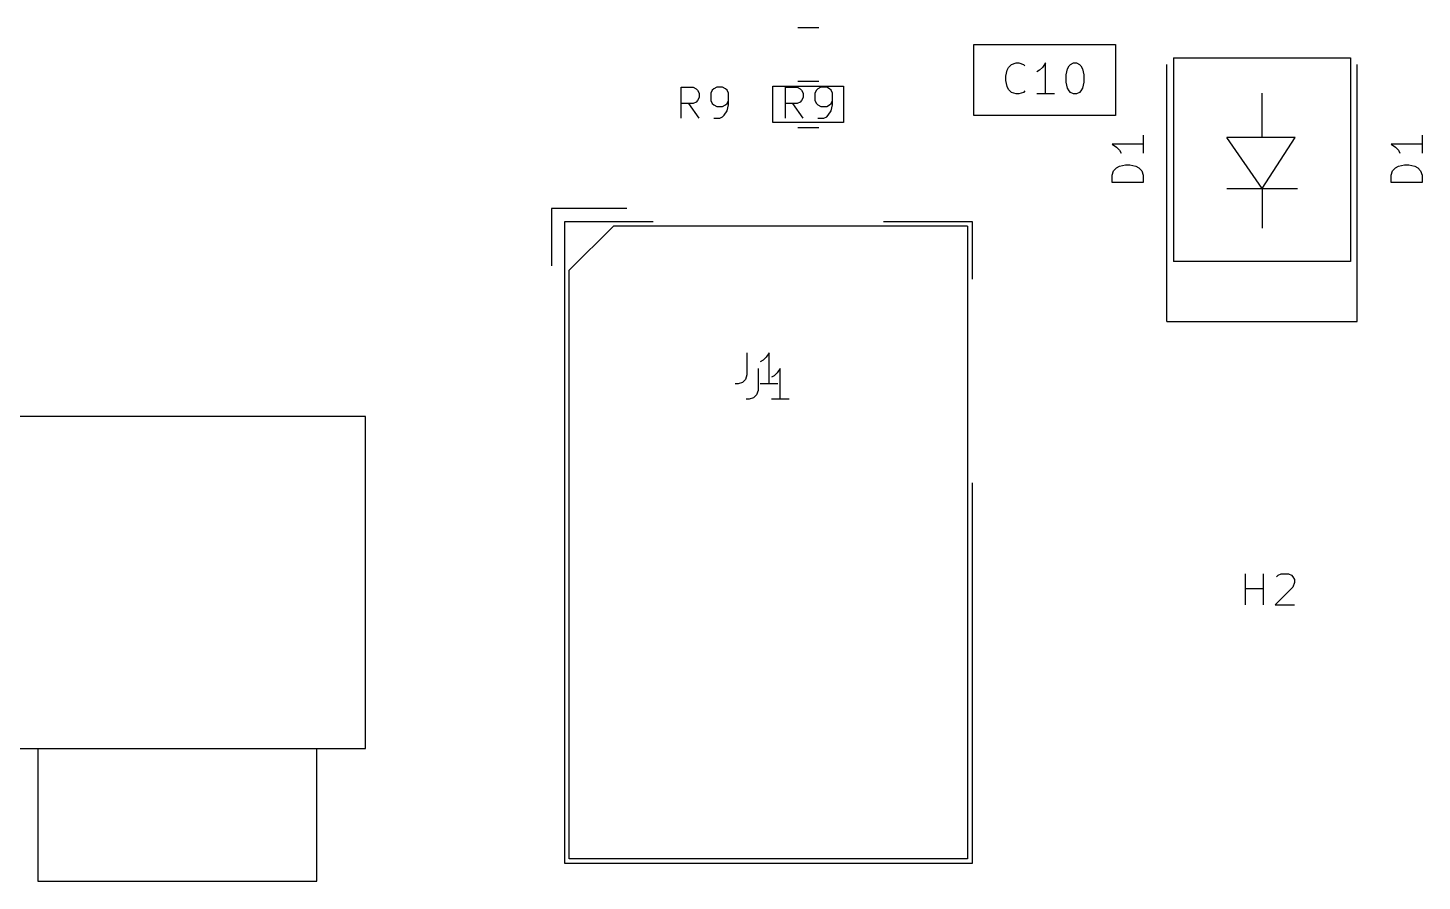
# Model space of a CAD drawing. Header units: millimetres. Extents: x 117.8 to 177.7, y -137.1 to -65.9.
# Drawn here: x 145.62 to 177.11, y -136.85 to -117.57 of the extents above; entities that cross this region are included whole.
import ezdxf

# ---------------------------------------------------------------- set-up
doc = ezdxf.new("R2010")
doc.units = ezdxf.units.MM
doc.layers.add('Component Marking Layer', color=9, linetype='CONTINUOUS', true_color=0xafafaf)
doc.layers.add('Top Silkscreen Layer', color=41, linetype='CONTINUOUS', true_color=0xf2eda1)

msp = doc.modelspace()

# ---------------------------------------------------------------- linework, layer by layer
at = {"layer": 'Component Marking Layer', "linetype": 'CONTINUOUS'}
for p, q in [((166.9925, -117.95), (170.1925, -117.95)), ((166.9925, -119.55), (166.9925, -117.95)), ((170.1925, -117.95), (170.1925, -119.55)), ((167.775833, -118.464733), (167.842499, -118.398066)), ((167.842499, -118.398066), (167.942499, -118.364733)), ((167.942499, -118.364733), (168.009166, -118.364733)), ((168.009166, -118.364733), (168.109166, -118.398066)), ((168.109166, -118.398066), (168.142499, -118.4314)), ((168.609166, -118.364733), (168.542499, -118.464733)), ((168.609166, -119.064733), (168.609166, -118.364733)), ((169.1425, -118.4314), (169.175833, -118.398066)), ((169.175833, -118.398066), (169.2425, -118.364733)), ((169.2425, -118.364733), (169.309166, -118.364733)), ((169.309166, -118.364733), (169.375833, -118.398066)), ((169.375833, -118.398066), (169.409166, -118.4314)), ((171.5, -118.25), (171.5, -122.85)), ((171.5, -118.25), (175.5, -118.25)), ((175.5, -118.25), (175.5, -122.85)), ((167.709166, -118.664733), (167.742499, -118.5314)), ((167.709166, -118.764733), (167.709166, -118.664733)), ((167.742499, -118.5314), (167.775833, -118.464733)), ((168.475833, -118.5314), (168.409166, -118.564733)), ((168.542499, -118.464733), (168.475833, -118.5314)), ((169.075833, -118.6314), (169.109166, -118.498066)), ((169.075833, -118.798066), (169.075833, -118.6314)), ((169.109166, -118.498066), (169.1425, -118.4314)), ((169.409166, -118.4314), (169.4425, -118.498066)), ((169.4425, -118.498066), (169.475833, -118.6314)), ((169.475833, -118.6314), (169.475833, -118.798066)), ((162.45, -118.8875), (164.05, -118.8875)), ((162.45, -119.7125), (162.45, -118.8875)), ((162.733333, -119.614733), (162.733333, -118.914733)), ((162.733333, -118.914733), (163, -118.914733)), ((163, -118.914733), (163.066667, -118.948066)), ((163.066667, -118.948066), (163.1, -118.9814)), ((163.1, -118.9814), (163.133333, -119.048066)), ((163.433333, -118.9814), (163.4, -119.048066)), ((163.466667, -118.948066), (163.433333, -118.9814)), ((163.533333, -118.914733), (163.466667, -118.948066)), ((163.666667, -118.914733), (163.533333, -118.914733)), ((163.733333, -118.948066), (163.666667, -118.914733)), ((163.766667, -118.9814), (163.733333, -118.948066)), ((163.8, -119.048066), (163.766667, -118.9814)), ((164.05, -118.8875), (164.05, -119.7125)), ((167.742499, -118.898066), (167.709166, -118.764733)), ((167.775833, -118.964733), (167.742499, -118.898066)), ((167.842499, -119.0314), (167.775833, -118.964733)), ((168.142499, -118.998066), (168.109166, -119.0314)), ((169.109166, -118.9314), (169.075833, -118.798066)), ((169.1425, -118.998066), (169.109166, -118.9314)), ((169.175833, -119.0314), (169.1425, -118.998066)), ((169.409166, -118.998066), (169.375833, -119.0314)), ((169.4425, -118.9314), (169.409166, -118.998066)), ((169.475833, -118.798066), (169.4425, -118.9314)), ((163, -119.2814), (162.733333, -119.2814)), ((163.133333, -119.614733), (162.9, -119.2814)), ((163.066667, -119.248066), (163, -119.2814)), ((163.1, -119.214733), (163.066667, -119.248066)), ((163.133333, -119.148066), (163.1, -119.214733)), ((163.133333, -119.048066), (163.133333, -119.148066)), ((163.4, -119.048066), (163.4, -119.214733)), ((163.4, -119.214733), (163.433333, -119.2814)), ((163.433333, -119.2814), (163.466667, -119.314733)), ((163.466667, -119.314733), (163.533333, -119.348066)), ((163.666667, -119.348066), (163.733333, -119.314733)), ((163.733333, -119.314733), (163.766667, -119.2814)), ((163.766667, -119.2814), (163.8, -119.214733)), ((163.766667, -119.448066), (163.8, -119.314733)), ((163.8, -119.314733), (163.8, -119.048066)), ((167.942499, -119.064733), (167.842499, -119.0314)), ((168.009166, -119.064733), (167.942499, -119.064733)), ((168.109166, -119.0314), (168.009166, -119.064733)), ((168.809166, -119.064733), (168.409166, -119.064733)), ((169.2425, -119.064733), (169.175833, -119.0314)), ((169.309166, -119.064733), (169.2425, -119.064733)), ((169.375833, -119.0314), (169.309166, -119.064733)), ((173.50102, -120.04882), (173.50102, -119.0506)), ((163.466667, -119.614733), (163.6, -119.614733)), ((163.533333, -119.348066), (163.666667, -119.348066)), ((163.6, -119.614733), (163.666667, -119.5814)), ((163.666667, -119.5814), (163.7, -119.548066)), ((163.7, -119.548066), (163.766667, -119.448066)), ((170.1925, -119.55), (166.9925, -119.55)), ((164.05, -119.7125), (162.45, -119.7125)), ((170.814733, -120.199999), (170.114733, -120.199999)), ((170.114733, -120.199999), (170.214733, -120.266666)), ((170.214733, -120.266666), (170.2814, -120.333333)), ((170.814733, -119.999999), (170.814733, -120.399999)), ((173.50102, -121.19944), (172.70092, -120.04882)), ((174.25032, -120.04882), (172.70092, -120.04882)), ((173.50102, -121.19944), (174.25032, -120.04882)), ((170.2814, -120.333333), (170.314733, -120.399999)), ((170.114733, -120.899999), (170.148066, -120.799999)), ((170.114733, -121.066666), (170.114733, -120.899999)), ((170.148066, -120.799999), (170.214733, -120.733333)), ((170.214733, -120.733333), (170.2814, -120.699999)), ((170.2814, -120.699999), (170.414733, -120.666666)), ((170.414733, -120.666666), (170.514733, -120.666666)), ((170.514733, -120.666666), (170.648066, -120.699999)), ((170.648066, -120.699999), (170.714733, -120.733333)), ((170.714733, -120.733333), (170.7814, -120.799999)), ((170.7814, -120.799999), (170.814733, -120.899999)), ((170.814733, -120.899999), (170.814733, -121.066666)), ((170.814733, -121.066666), (170.114733, -121.066666)), ((172.70092, -121.19944), (174.30112, -121.19944)), ((173.50102, -121.19944), (173.50102, -122.10114)), ((157.85, -123.05), (158.85, -122.05)), ((166.85, -122.05), (158.85, -122.05)), ((166.85, -122.05), (166.85, -136.35)), ((157.85, -136.35), (157.85, -123.05)), ((175.5, -122.85), (171.5, -122.85)), ((162.116666, -125.264733), (162.116666, -125.764733)), ((162.616666, -125.264733), (162.549999, -125.364733)), ((162.616666, -125.964733), (162.616666, -125.264733)), ((162.483333, -125.4314), (162.416666, -125.464733)), ((162.549999, -125.364733), (162.483333, -125.4314)), ((162.016666, -125.9314), (161.916666, -125.964733)), ((162.083333, -125.864733), (162.016666, -125.9314)), ((162.116666, -125.764733), (162.083333, -125.864733)), ((161.916666, -125.964733), (161.85, -125.964733)), ((162.816666, -125.964733), (162.416666, -125.964733)), ((173.129026, -130.604844), (173.129026, -129.904844)), ((173.529026, -130.604844), (173.529026, -129.904844)), ((173.829026, -129.971511), (173.862359, -129.938177)), ((173.862359, -129.938177), (173.929026, -129.904844)), ((173.929026, -129.904844), (174.095693, -129.904844)), ((174.095693, -129.904844), (174.162359, -129.938177)), ((174.162359, -129.938177), (174.195693, -129.971511)), ((174.195693, -129.971511), (174.229026, -130.038177)), ((174.229026, -130.038177), (174.229026, -130.104844)), ((173.129026, -130.238177), (173.529026, -130.238177)), ((174.195693, -130.204844), (173.795693, -130.604844)), ((174.229026, -130.104844), (174.195693, -130.204844)), ((173.795693, -130.604844), (174.229026, -130.604844)), ((166.85, -136.35), (157.85, -136.35))]:
    msp.add_line(p, q, dxfattribs=at)
at = {"layer": 'Top Silkscreen Layer', "linetype": 'CONTINUOUS'}
for p, q in [((163.487258, -117.5725), (163.012742, -117.5725)), ((171.35, -124.21), (171.35, -118.4)), ((175.65, -124.21), (175.65, -118.4)), ((160.383333, -119.614733), (160.383333, -118.914733)), ((160.383333, -118.914733), (160.65, -118.914733)), ((160.65, -118.914733), (160.716667, -118.948066)), ((160.716667, -118.948066), (160.75, -118.9814)), ((160.75, -118.9814), (160.783333, -119.048066)), ((161.083333, -118.9814), (161.05, -119.048066)), ((161.116667, -118.948066), (161.083333, -118.9814)), ((161.183333, -118.914733), (161.116667, -118.948066)), ((161.316667, -118.914733), (161.183333, -118.914733)), ((161.383333, -118.948066), (161.316667, -118.914733)), ((161.416667, -118.9814), (161.383333, -118.948066)), ((161.45, -119.048066), (161.416667, -118.9814)), ((163.012742, -118.7775), (163.487258, -118.7775)), ((160.65, -119.2814), (160.383333, -119.2814)), ((160.783333, -119.614733), (160.55, -119.2814)), ((160.716667, -119.248066), (160.65, -119.2814)), ((160.75, -119.214733), (160.716667, -119.248066)), ((160.783333, -119.148066), (160.75, -119.214733)), ((160.783333, -119.048066), (160.783333, -119.148066)), ((161.05, -119.048066), (161.05, -119.214733)), ((161.05, -119.214733), (161.083333, -119.2814)), ((161.083333, -119.2814), (161.116667, -119.314733)), ((161.116667, -119.314733), (161.183333, -119.348066)), ((161.316667, -119.348066), (161.383333, -119.314733)), ((161.383333, -119.314733), (161.416667, -119.2814)), ((161.416667, -119.2814), (161.45, -119.214733)), ((161.416667, -119.448066), (161.45, -119.314733)), ((161.45, -119.314733), (161.45, -119.048066)), ((161.116667, -119.614733), (161.25, -119.614733)), ((161.183333, -119.348066), (161.316667, -119.348066)), ((161.25, -119.614733), (161.316667, -119.5814)), ((161.316667, -119.5814), (161.35, -119.548066)), ((161.35, -119.548066), (161.416667, -119.448066)), ((163.012742, -119.8225), (163.487258, -119.8225)), ((177.114733, -120.199999), (176.414733, -120.199999)), ((176.414733, -120.199999), (176.514733, -120.266666)), ((176.514733, -120.266666), (176.5814, -120.333333)), ((177.114733, -119.999999), (177.114733, -120.399999)), ((176.5814, -120.333333), (176.614733, -120.399999)), ((176.414733, -120.899999), (176.448066, -120.799999)), ((176.414733, -121.066666), (176.414733, -120.899999)), ((176.448066, -120.799999), (176.514733, -120.733333)), ((176.514733, -120.733333), (176.5814, -120.699999)), ((176.5814, -120.699999), (176.714733, -120.666666)), ((176.714733, -120.666666), (176.814733, -120.666666)), ((176.814733, -120.666666), (176.948066, -120.699999)), ((176.948066, -120.699999), (177.014733, -120.733333)), ((177.014733, -120.733333), (177.0814, -120.799999)), ((177.0814, -120.799999), (177.114733, -120.899999)), ((177.114733, -120.899999), (177.114733, -121.066666)), ((177.114733, -121.066666), (176.414733, -121.066666)), ((157.45, -121.65), (157.45, -122.95)), ((159.15, -121.65), (157.45, -121.65)), ((157.75, -121.95), (159.75, -121.95)), ((157.75, -136.45), (157.75, -121.95)), ((164.95, -121.95), (166.95, -121.95)), ((166.95, -121.95), (166.95, -123.25)), ((171.35, -124.21), (175.65, -124.21)), ((161.866666, -124.914733), (161.866666, -125.414733)), ((162.366666, -124.914733), (162.299999, -125.014733)), ((162.366666, -125.614733), (162.366666, -124.914733)), ((162.233333, -125.0814), (162.166666, -125.114733)), ((162.299999, -125.014733), (162.233333, -125.0814)), ((161.666666, -125.614733), (161.6, -125.614733)), ((161.766666, -125.5814), (161.666666, -125.614733)), ((161.833333, -125.514733), (161.766666, -125.5814)), ((161.866666, -125.414733), (161.833333, -125.514733)), ((162.566666, -125.614733), (162.166666, -125.614733)), ((153.25, -126.35), (144.75, -126.35)), ((153.25, -133.85), (153.25, -126.35)), ((166.95, -127.85), (166.95, -136.45)), ((144.75, -133.85), (153.25, -133.85)), ((145.85, -133.85), (145.85, -136.85)), ((152.15, -136.85), (152.15, -133.85)), ((166.95, -136.45), (157.75, -136.45)), ((145.85, -136.85), (152.15, -136.85))]:
    msp.add_line(p, q, dxfattribs=at)

doc.saveas('drawing.dxf')
